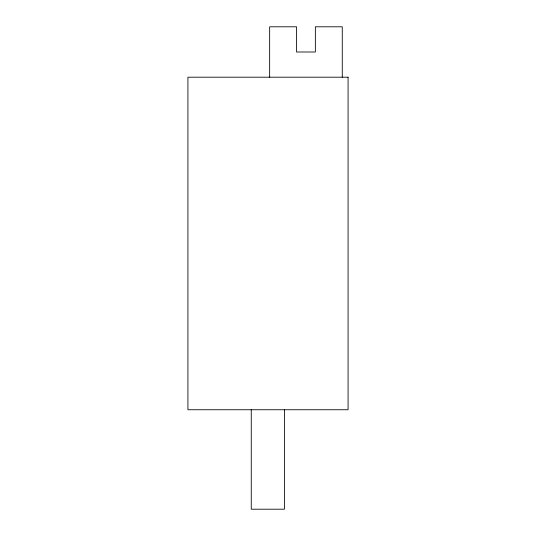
<?xml version="1.0" encoding="UTF-8"?>
<svg xmlns="http://www.w3.org/2000/svg" width="536" height="536" viewBox="0 0 536 536"><rect width="100%" height="100%" fill="white"/><g stroke="black" fill="none" stroke-linecap="round" stroke-linejoin="round"><path stroke-width="0.8" d="M342.27 77.197L342.27 26.8L315.362 26.8L315.362 51.999L296.569 51.999L296.569 26.8L269.655 26.8L269.655 77.197M284.415 409.745L284.415 509.2L251.257 509.2L251.257 409.745M348.072 77.197L187.928 77.197L187.928 409.745L348.072 409.745L348.072 77.197"/></g></svg>
